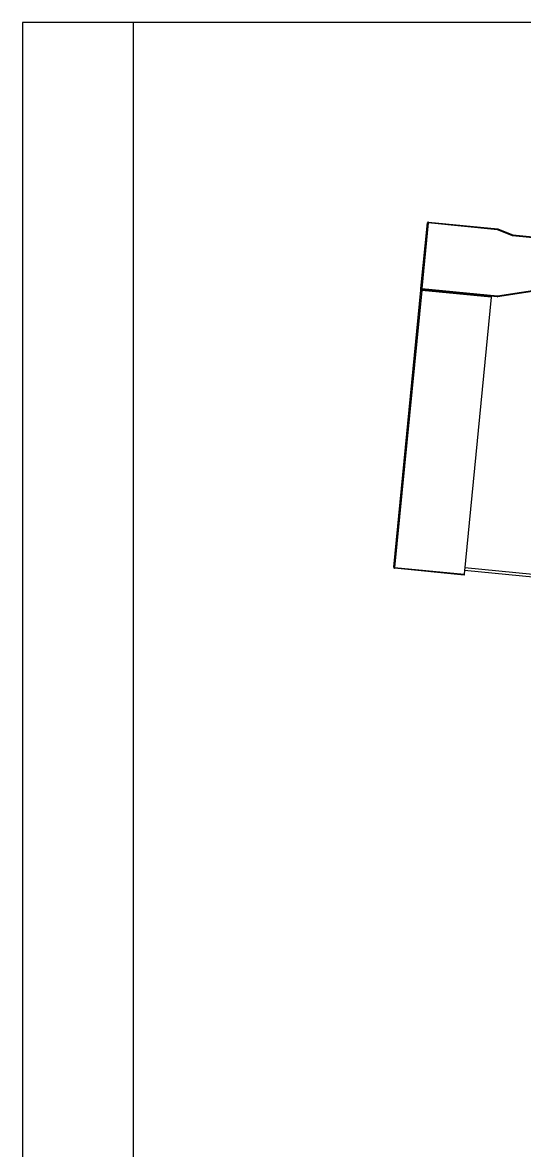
# Model space of a CAD drawing. Header units: millimetres. Extents: x 8 to 1586, y -29 to 527.
# Drawn here: x 769.1 to 932.3, y 160.8 to 527.2 of the extents above; entities that cross this region are included whole.
import ezdxf

# ---------------------------------------------------------------- set-up
doc = ezdxf.new("R2010")
doc.units = ezdxf.units.MM
doc.header["$LTSCALE"] = 2
doc.layers.add('FORMAT', color=7, linetype='Continuous')

msp = doc.modelspace()

# ---------------------------------------------------------------- linework, layer by layer
at = {"color": 7, "linetype": 'Continuous', "lineweight": 25}
for p, q in [((898.678, 440.788), (900.762, 462.086)), ((901.061, 462.057), (898.977, 440.759)), ((901.061, 462.057), (900.762, 462.086)), ((901.061, 462.057), (901.09, 462.356)), ((923.609, 459.851), (901.061, 462.057)), ((901.09, 462.356), (923.682, 460.146)), ((923.609, 459.851), (923.682, 460.146)), ((928.439, 457.872), (923.609, 459.851)), ((923.682, 460.146), (928.512, 458.166)), ((928.439, 457.872), (928.512, 458.166)), ((928.512, 458.166), (945.929, 456.462)), ((945.9, 456.163), (928.439, 457.872)), ((889.818, 350.22), (898.62, 440.191)), ((898.918, 440.162), (890.116, 350.191)), ((898.62, 440.191), (898.678, 440.788)), ((898.918, 440.162), (898.62, 440.191)), ((898.678, 440.788), (898.977, 440.759)), ((898.948, 440.46), (898.918, 440.162)), ((921.511, 437.951), (898.918, 440.162)), ((898.948, 440.46), (898.977, 440.759)), ((923.493, 438.059), (898.948, 440.46)), ((898.977, 440.759), (923.522, 438.358)), ((923.522, 438.358), (946.3, 441.882)), ((946.346, 441.586), (923.568, 438.061)), ((921.511, 437.951), (912.709, 347.981)), ((921.54, 438.25), (921.511, 437.951)), ((923.493, 438.059), (923.522, 438.358)), ((923.522, 438.358), (923.568, 438.061)), ((889.818, 350.22), (890.116, 350.191)), ((890.087, 349.893), (890.116, 350.191)), ((912.679, 347.682), (890.087, 349.893)), ((890.116, 350.191), (912.709, 347.981)), ((953.16, 345.229), (912.825, 349.175)), ((912.709, 347.981), (912.679, 347.682))]:
    msp.add_line(p, q, dxfattribs=at)
at = {"color": 8, "linetype": 'Continuous', "lineweight": 25}
msp.add_line((912.923, 350.171), (953.16, 346.234), dxfattribs=at)
at = {"color": 7, "linetype": 'Continuous', "lineweight": 25}
for centre, start, end in [((901.061, 462.057), 84.4124, 174.4124), ((898.977, 440.759), 174.4124, 264.4124), ((923.522, 438.358), 264.4124, 278.79612), ((890.116, 350.191), 174.4124, 264.4124)]:
    msp.add_arc(centre, 0.3, start, end, dxfattribs=at)
at = {"layer": 'FORMAT', "lineweight": 25}
for p, q in [((1585.666, 527.164), (769.085, 527.164)), ((769.085, 527.164), (769.085, -28.747)), ((805.085, 527.164), (805.085, -28.747))]:
    msp.add_line(p, q, dxfattribs=at)

doc.saveas('drawing.dxf')
